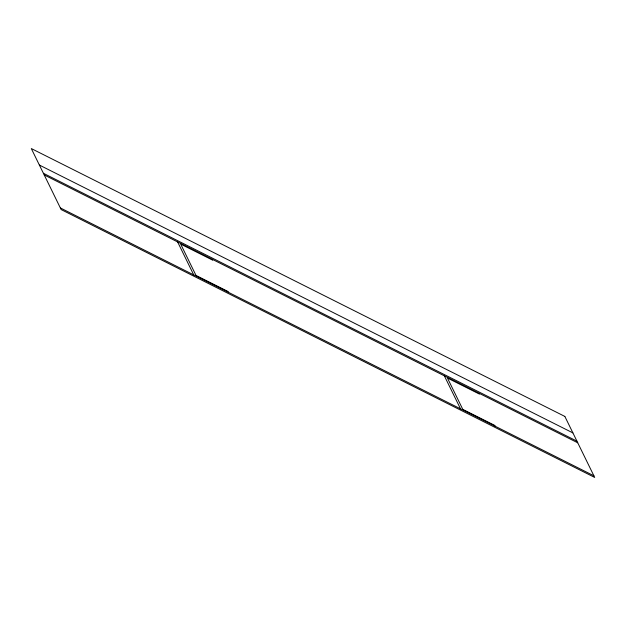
<?xml version="1.0" encoding="UTF-8"?>
<svg xmlns="http://www.w3.org/2000/svg" width="626" height="626" viewBox="0 0 626 626"><rect width="100%" height="100%" fill="white"/><g stroke="black" fill="none" stroke-linecap="round" stroke-linejoin="round"><path stroke-width="0.94" d="M39.368 165.053L572.907 432.91M43.405 173.292L576.945 441.158M44.211 174.944L577.751 442.809M60.354 207.926L593.894 475.791M479.047 393.253L479.453 394.083L447.441 378.01L462.77 409.341L494.783 425.414L495.189 426.243M444.366 375.843L460.509 408.825M212.277 259.32L212.684 260.15L180.671 244.077L196.008 275.409L228.02 291.481L228.42 292.311M177.596 241.91L193.739 274.892M564.84 416.423L31.3 148.558L61.16 209.577L594.7 477.442L564.84 416.423"/></g></svg>
